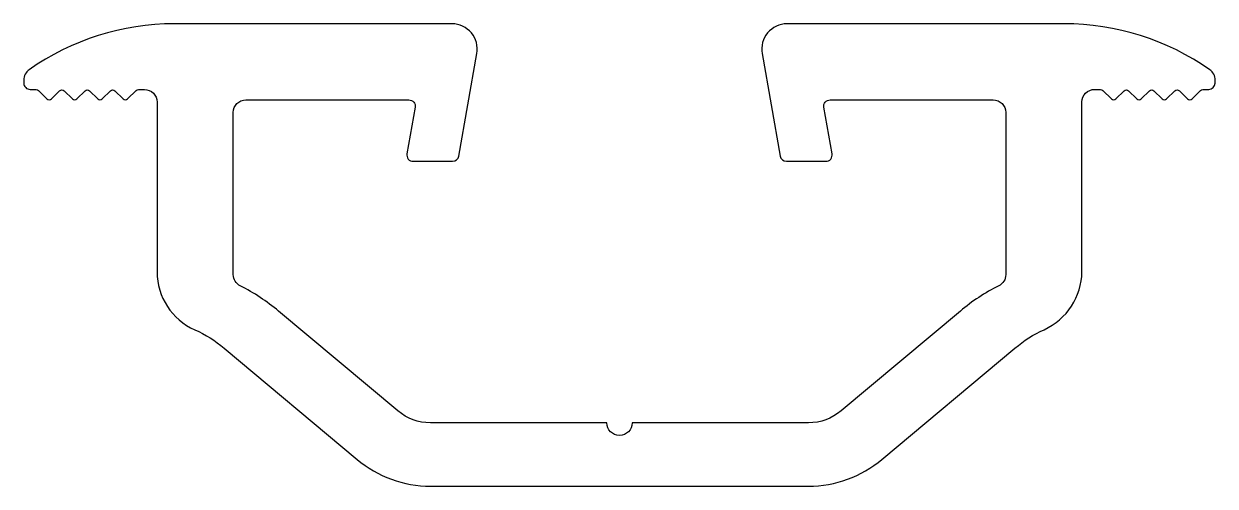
# Model space of a CAD drawing. Extents: x 400.2 to 494.1, y 585.1 to 621.5.
import ezdxf

# ---------------------------------------------------------------- set-up
doc = ezdxf.new("R2010")
doc.units = 0
doc.layers.get('0').update_dxf_attribs({"linetype": 'CONTINUOUS'})

msp = doc.modelspace()

# ---------------------------------------------------------------- linework, layer by layer
msp.add_lwpolyline([(493.627, 617.926, 0.153946), (482.154, 621.544), (460.322, 621.544, 0.466304), (458.353, 619.197), (459.779, 611.109, 0.36397), (460.271, 610.696), (463.374, 610.696, 0.466308), (463.866, 611.283), (463.219, 614.957, -0.466308), (463.711, 615.544), (476.554, 615.544, -0.414212), (477.554, 614.544), (477.554, 601.765, -0.285646), (476.996, 600.868, 0.062054), (473.974, 598.88), (464.58, 591.009, -0.175269), (462.012, 590.071), (448.115, 590.071, 0.414213), (448.115, 590.071, -0.999998), (446.115, 590.071), (432.218, 590.071, -0.177014), (429.651, 591.009), (420.256, 598.88, 0.057866), (417.235, 600.868, -0.281138), (416.677, 601.765), (416.677, 614.544, -0.414207), (417.677, 615.544), (430.519, 615.544, -0.466308), (431.012, 614.957), (430.364, 611.283, 0.466307), (430.856, 610.696), (433.959, 610.696, 0.36397), (434.452, 611.109), (435.878, 619.197, 0.466307), (433.908, 621.544), (412.035, 621.544, 0.154476), (400.603, 617.926, 0.243569), (400.177, 617.107), (400.177, 616.867, 0.414453), (400.677, 616.367), (401.146, 616.367, -0.198912), (401.323, 616.294), (402, 615.617, 0.414214), (402.354, 615.617), (403, 616.264, -0.414214), (403.354, 616.264), (404, 615.617, 0.414214), (404.354, 615.617), (405, 616.264, -0.414214), (405.354, 616.264), (406, 615.617, 0.414214), (406.354, 615.617), (407, 616.264, -0.414214), (407.354, 616.264), (408, 615.617, 0.414214), (408.354, 615.617), (409.03, 616.294, -0.198912), (409.207, 616.367), (409.677, 616.367, -0.414214), (410.677, 615.367), (410.677, 601.978, 0.296744), (413.652, 597.407, -0.071656), (415.953, 595.964), (426.434, 587.181, 0.175596), (432.218, 585.071), (462.012, 585.071, 0.176723), (467.796, 587.181), (478.278, 595.964, -0.067318), (480.578, 597.417, 0.290392), (483.553, 601.988), (483.554, 615.377, -0.417035), (484.553, 616.367), (485.023, 616.367, -0.198912), (485.2, 616.294), (485.877, 615.617, 0.414214), (486.23, 615.617), (486.877, 616.264, -0.414214), (487.23, 616.264), (487.877, 615.617, 0.414214), (488.23, 615.617), (488.877, 616.264, -0.414214), (489.23, 616.264), (489.877, 615.617, 0.414214), (490.23, 615.617), (490.877, 616.264, -0.414214), (491.23, 616.264), (491.877, 615.617, 0.414214), (492.23, 615.617), (492.907, 616.294, -0.198912), (493.084, 616.367), (493.553, 616.367, 0.413225), (494.053, 616.866), (494.053, 617.107, 0.244667), (493.627, 617.926, 1.921267)], format="xyb")

doc.saveas('drawing.dxf')
